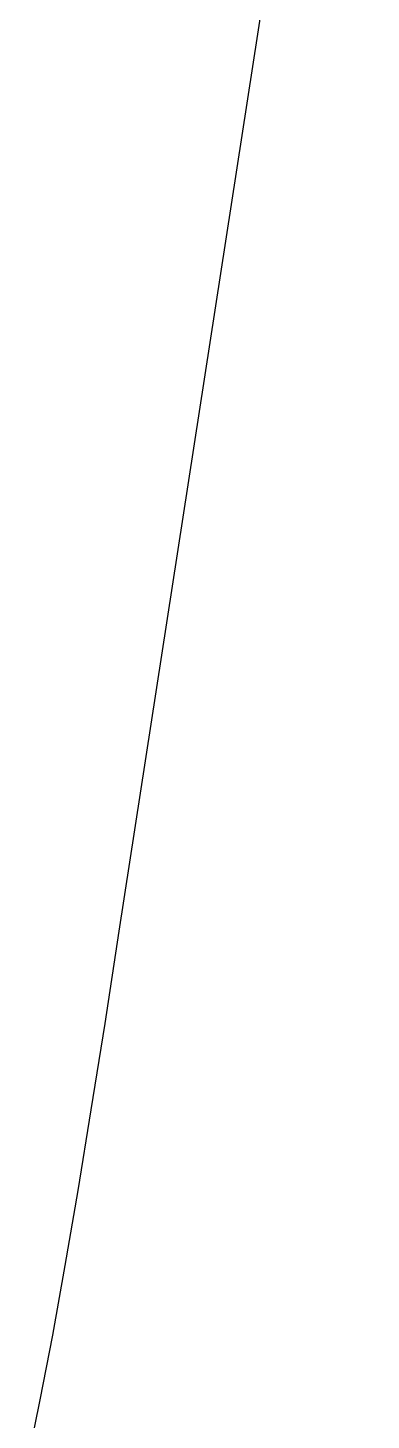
# Model space of a CAD drawing. Extents: x 3.9 to 78.6, y 0.5 to 97.3.
# Drawn here: x 33.003 to 34.141, y 85.972 to 90.585 of the extents above; entities that cross this region are included whole.
import ezdxf

# ---------------------------------------------------------------- set-up
doc = ezdxf.new("R2010")
doc.units = 0
doc.layers.add('LAYER_1', color=7, linetype='CONTINUOUS')

msp = doc.modelspace()

# ---------------------------------------------------------------- linework, layer by layer
at = {"layer": 'LAYER_1', "color": 7}
for p, q in [((33.3059, 87.5919), (34.141, 93.0021)), ((33.2584, 87.2861), (33.3059, 87.5919)), ((33.2129, 87.0001), (33.2584, 87.2861)), ((33.1692, 86.7333), (33.2129, 87.0001)), ((33.1267, 86.4848), (33.1692, 86.7333)), ((33.085, 86.2537), (33.1267, 86.4848)), ((33.0438, 86.0392), (33.085, 86.2537)), ((33.0025, 85.8405), (33.0438, 86.0392))]:
    msp.add_line(p, q, dxfattribs=at)

doc.saveas('drawing.dxf')
